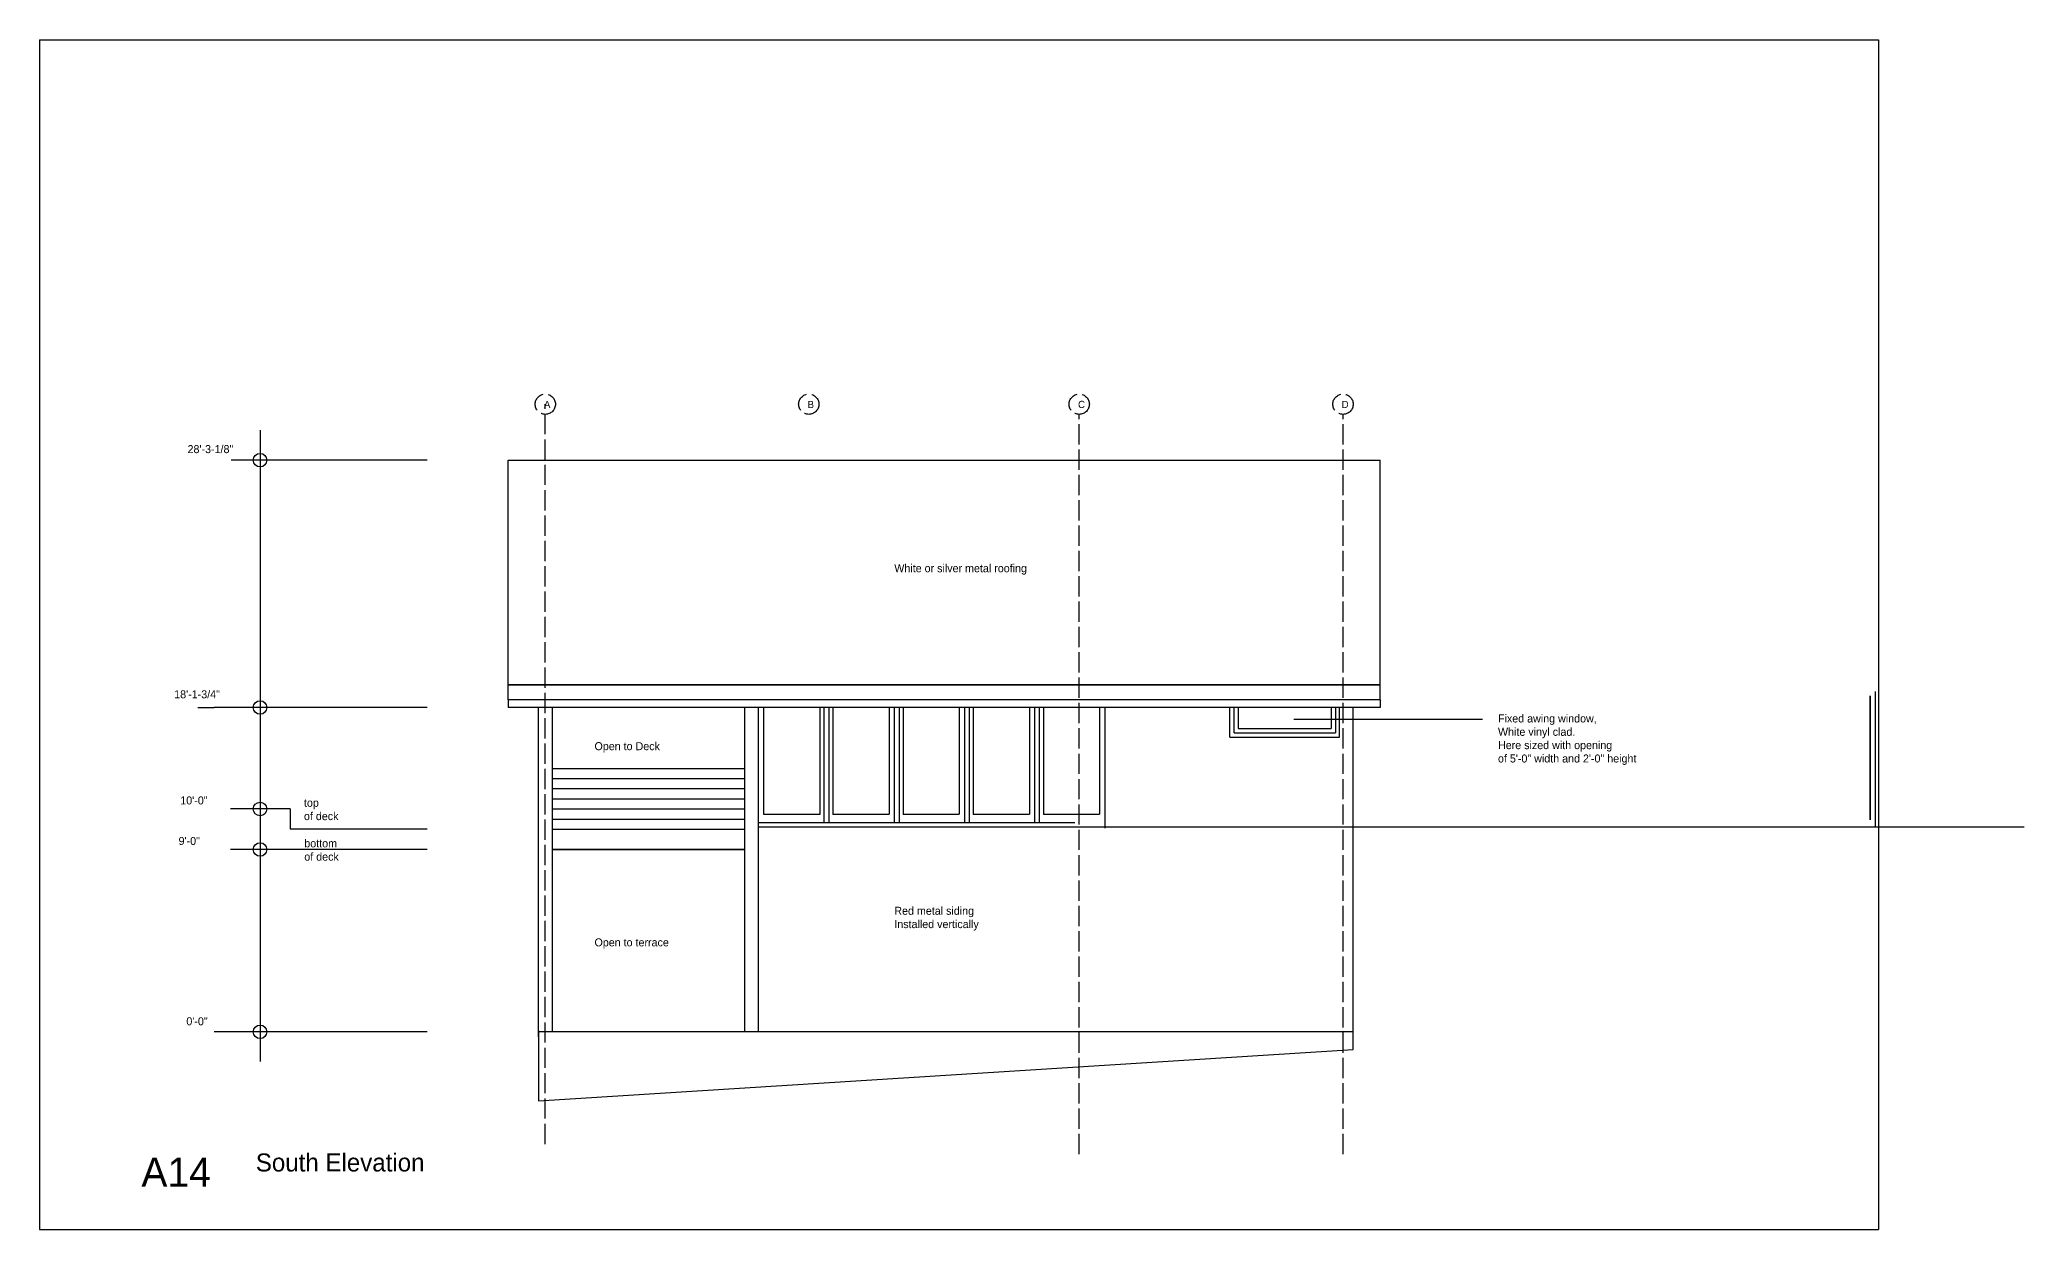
# Model space of a CAD drawing. Header units: inches. Extents: x -173 to 6951, y -1067 to 3486.
# Drawn here: x 3365 to 4539, y -1067 to -363 of the extents above; entities that cross this region are included whole.
import ezdxf

# ---------------------------------------------------------------- set-up
doc = ezdxf.new("R2010")
doc.units = ezdxf.units.IN
doc.header["$MEASUREMENT"] = 0
doc.linetypes.add('ACAD_ISO02W100', pattern=[15, 12, -3])
for name, color, linetype in [('const', 7, 'Continuous'), ('e1', 7, 'Continuous'), ('e2', 251, 'Continuous'), ('grid', 252, 'ACAD_ISO02W100'), ('walls', 7, 'Continuous')]:
    doc.layers.add(name, color=color, linetype=linetype)

msp = doc.modelspace()

# ---------------------------------------------------------------- linework, layer by layer
for p, q in [((3365.1, -363.4), (3365.1, -1067.4)), ((3365.1, -363.4), (4453.1, -363.4)), ((4453.1, -363.4), (4453.1, -1067.4)), ((3660.3, -950), (3660.3, -953.5)), ((3365.1, -1067.4), (4453.1, -1067.4))]:
    msp.add_line(p, q)
at = {"layer": 'e1'}
for p, q in [((3642.3, -745.2), (4158.3, -745.2)), ((4158.3, -745.2), (3642.3, -745.2)), ((4158.3, -754.1), (3642.3, -754.1)), ((3642.3, -754.1), (3642.3, -758.5)), ((4158.3, -758.5), (3642.3, -758.5)), ((3668.3, -758.5), (3668.3, -950.5)), ((3782.3, -950), (3782.3, -758.5)), ((4158.3, -754.1), (4158.3, -758.5)), ((3668.3, -830.6), (3782.3, -830.6)), ((3668.3, -842.6), (3782.3, -842.6)), ((3660.3, -953.5), (3660.3, -991.4))]:
    msp.add_line(p, q, dxfattribs=at)
at = {"layer": 'e2'}
for p, q in [((3495.5, -594.4), (3495.5, -968)), ((3594.4, -612.2), (3478.5, -612.2)), ((4451.4, -829.1), (4451.4, -749.1)), ((3458.6, -758.5), (3468.3, -758.5)), ((3478, -758.5), (3468.3, -758.5)), ((3594.4, -758.5), (3478, -758.5)), ((3790.3, -758.5), (3790.3, -950)), ((3793.5, -758.5), (3793.5, -821.7)), ((3826.8, -758.5), (3826.8, -821.9)), ((3829.3, -826.6), (3829.3, -758.5)), ((3832.3, -826.6), (3832.3, -758.5)), ((3834.5, -758.5), (3834.5, -821.9)), ((3867.7, -758.5), (3867.7, -821.7)), ((3870.8, -758.5), (3870.8, -826.6)), ((3873.8, -826.6), (3873.8, -758.5)), ((3876, -758.5), (3876, -821.9)), ((3909.2, -758.5), (3909.2, -821.7)), ((3912.3, -758.5), (3912.3, -826.6)), ((3915.3, -826.6), (3915.3, -758.5)), ((3917.5, -758.5), (3917.5, -821.9)), ((3950.7, -758.5), (3950.7, -821.7)), ((3953.8, -758.5), (3953.8, -826.6)), ((3956.8, -826.6), (3956.8, -758.5)), ((3959, -758.5), (3959, -821.9)), ((3992.2, -758.5), (3992.2, -821.7)), ((3995.3, -758.5), (3995.3, -830)), ((4069.3, -776.1), (4069.3, -758.5)), ((4071.8, -773.6), (4071.8, -758.5)), ((4074.3, -758.5), (4074.3, -771.1)), ((4129.3, -758.5), (4129.3, -771.1)), ((4131.8, -758.5), (4131.8, -773.6)), ((4134.2, -776.1), (4134.2, -758.5)), ((4448.3, -825.1), (4448.3, -751.6)), ((4448.3, -751.6), (4448.3, -825.1)), ((4071.8, -773.6), (4131.8, -773.6)), ((4074.3, -771.1), (4129.3, -771.1)), ((4107.2, -765.4), (4218.8, -765.4)), ((4069.3, -776.1), (4134.2, -776.1)), ((3668.3, -794.6), (3782.3, -794.6)), ((3668.3, -800.6), (3782.3, -800.6)), ((3668.3, -806.6), (3782.3, -806.6)), ((3513.3, -818.6), (3478, -818.6)), ((3513.3, -818.6), (3513.3, -830.6)), ((3668.3, -812.6), (3782.3, -812.6)), ((3668.3, -818.6), (3782.3, -818.6)), ((3793.5, -821.7), (3826.8, -821.7)), ((3834.5, -821.7), (3867.7, -821.7)), ((3876, -821.7), (3909.2, -821.7)), ((3917.5, -821.7), (3950.7, -821.7)), ((3959, -821.7), (3992.2, -821.7)), ((3594.4, -830.6), (3513.3, -830.6)), ((3668.3, -824.6), (3782.3, -824.6)), ((3790.3, -826.6), (3977.7, -826.6)), ((3790.3, -829.1), (3977.7, -829.1)), ((4453.1, -829.1), (4539.4, -829.1)), ((3594.4, -842.6), (3478, -842.6)), ((3594.4, -950.5), (3468.3, -950.5)), ((3660.3, -950), (3660.3, -953.5))]:
    msp.add_line(p, q, dxfattribs=at)
for centre in [(3495.5, -612.2), (3495.5, -758.6), (3495.5, -818.6), (3495.5, -842.6), (3495.5, -950.5)]:
    msp.add_circle(centre, 4, dxfattribs=at)
at = {"layer": 'grid'}
for p, q in [((3664.3, -1016.9), (3664.3, -579.1)), ((3980.2, -1022.9), (3980.2, -585.1)), ((4136.3, -1022.9), (4136.3, -585.1))]:
    msp.add_line(p, q, dxfattribs=at)
for centre in [(3664.3, -579.1), (3820.2, -579.1), (3980.2, -579.1), (4136.3, -579.1)]:
    msp.add_circle(centre, 6, dxfattribs=at)
at = {"layer": 'walls'}
for p, q in [((3642.3, -612.2), (4158.3, -612.2)), ((3642.3, -754.1), (3642.3, -612.2)), ((4158.3, -754.1), (4158.3, -612.2)), ((3660.3, -953.5), (3660.3, -758.5)), ((4142.3, -961), (4142.3, -758.5)), ((3977.7, -829.1), (4519.2, -829.1)), ((3782.3, -842.6), (3668.3, -842.6)), ((3782.3, -842.6), (3668.3, -842.6)), ((4142.3, -950.5), (3660.3, -950.5)), ((3660.3, -991.4), (4142.3, -961))]:
    msp.add_line(p, q, dxfattribs=at)

# ---------------------------------------------------------------- texts
at = {"layer": 'const', "attachment_point": 1}
for s, insert, char_height, width in [('A', (3663.5, -577.1), 4.26, 1625.197), ('B', (3819.5, -577.1), 4.26, 1625.197), ('C', (3979.5, -577.1), 4.26, 1625.197), ('D', (4135.5, -577.1), 4.26, 1625.197), ('28\'-3-1/8"', (3452.6, -603.3), 4.74, 1805.775), ('White or silver metal roofing', (3870.8, -673.8), 4.736, 1805.775), ('18\'-1-3/4"', (3444.7, -748.4), 4.74, 1805.775), ('Fixed awing window,^JWhite vinyl clad.^JHere sized with opening^Jof 5\'-0" width and 2\'-0" height', (4228, -762.7), 4.736, 1805.775), ('Open to Deck', (3693.4, -779.1), 4.736, 1805.775), ('10\'-0"', (3448.3, -811.2), 4.74, 1805.775), ('top^Jof deck', (3521.5, -812.6), 4.736, 1805.775), ('9\'-0"', (3447.3, -835.2), 4.74, 1805.775), ('bottom^Jof deck', (3521.7, -836.6), 4.736, 1805.775), ('Red metal siding^JInstalled vertically', (3870.8, -876.5), 4.736, 1805.775), ('Open to terrace', (3693.4, -895.2), 4.736, 1805.775), ('0\'-0"', (3451.9, -941.9), 4.74, 1805.775), ('A14', (3425.3, -1024.9), 17.26, 6582.049), ('South Elevation', (3493, -1022.5), 10.656, 4062.993)]:
    msp.add_mtext(s, dxfattribs=dict(at, insert=insert, char_height=char_height, width=width))

doc.saveas('drawing.dxf')
